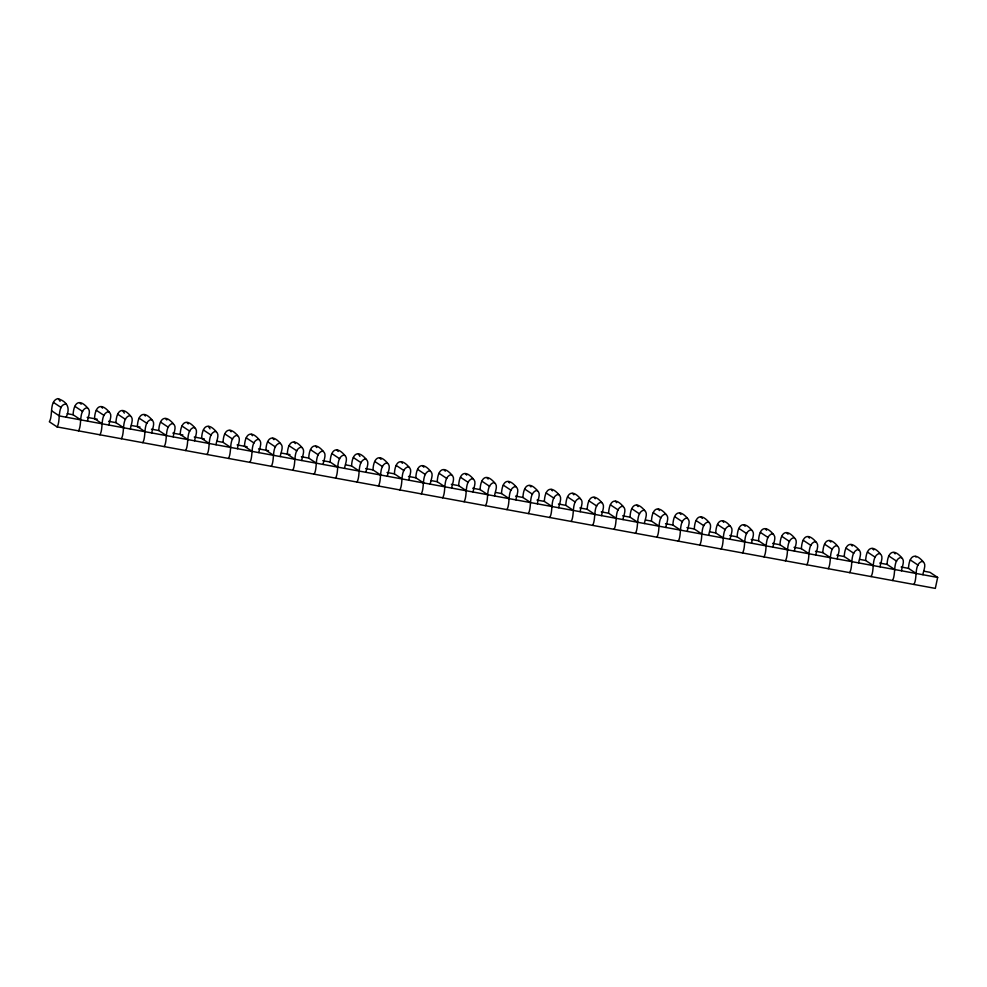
<?xml version="1.0" encoding="UTF-8"?>
<svg xmlns="http://www.w3.org/2000/svg" width="987" height="987" viewBox="0 0 987 987"><rect width="100%" height="100%" fill="white"/><g stroke="black" fill="none" stroke-linecap="round" stroke-linejoin="round"><path stroke-width="1.48" d="M66.117 417.193C70.595 408.063 67.449 401.66 57.777 398.612C49.029 401.141 53.212 415.478 49.35 421.782L57.086 426.915L935.318 588.388L937.65 577.432L929.914 572.3L924.042 571.214M57.086 426.915C60.972 421.276 56.654 404.176 66.277 404.041M78.504 430.85C82.365 424.546 78.183 410.21 86.93 407.68C91.988 410.136 87.683 417.353 87.535 421.128M99.921 434.786C103.783 428.481 99.601 414.145 108.348 411.628C113.419 414.071 109.113 421.289 108.965 425.076M121.339 438.734C125.201 432.429 121.019 418.093 129.766 415.564C134.837 418.019 130.531 425.224 130.383 429.012M142.757 442.669C146.631 436.365 142.449 422.029 151.196 419.5C156.254 421.955 151.949 429.16 151.801 432.948M164.187 446.605C168.049 440.301 163.867 425.965 172.614 423.435C177.672 425.89 173.367 433.108 173.219 436.883M185.605 450.541C189.467 444.236 185.285 429.9 194.032 427.383C199.09 429.826 194.784 437.044 194.649 440.819M207.023 454.476C210.885 448.184 206.702 433.836 215.45 431.319C220.52 433.762 216.215 440.979 216.067 444.767M228.441 458.424C232.303 452.12 228.12 437.784 236.88 435.255C241.938 437.71 237.633 444.915 237.485 448.703M249.859 462.36C253.733 456.056 249.551 441.72 258.298 439.19C263.356 441.645 259.05 448.863 258.902 452.638M271.289 466.296C275.151 459.991 270.969 445.655 279.716 443.126C284.774 445.581 280.468 452.799 280.32 456.574M292.707 470.231C296.569 463.927 292.386 449.591 301.134 447.074C306.204 449.517 301.899 456.734 301.751 460.522M314.125 474.167C317.987 467.875 313.804 453.526 322.552 451.01C327.622 453.452 323.317 460.67 323.168 464.458M335.543 478.115C339.417 471.811 335.235 457.474 343.982 454.945C349.04 457.4 344.734 464.606 344.586 468.393M356.973 482.051C360.835 475.746 356.652 461.41 365.4 458.881C370.458 461.336 366.152 468.554 366.004 472.329M378.391 485.986C382.253 479.682 378.07 465.346 386.818 462.829C391.876 465.272 387.57 472.489 387.422 476.265M399.809 489.922C403.671 483.63 399.488 469.281 408.236 466.765C413.306 469.207 409 476.425 408.852 480.213M421.227 493.87C425.089 487.566 420.906 473.229 429.653 470.7C434.724 473.155 430.418 480.361 430.27 484.148M442.645 497.806C446.519 491.501 442.336 477.165 451.084 474.636C456.142 477.091 451.836 484.309 451.688 488.084M464.075 501.741C467.937 495.437 463.754 481.101 472.502 478.572C477.56 481.027 473.254 488.244 473.106 492.019M485.493 505.677C489.355 499.373 485.172 485.036 493.919 482.52C498.978 484.962 494.672 492.18 494.536 495.967M506.911 509.613C510.772 503.321 506.59 488.972 515.337 486.455C520.408 488.898 516.102 496.116 515.954 499.903M528.329 513.561C532.19 507.256 528.008 492.92 536.755 490.391C541.826 492.846 537.52 500.051 537.372 503.839M549.747 517.496C553.621 511.192 549.438 496.856 558.186 494.327C563.244 496.782 558.938 503.999 558.79 507.774M571.177 521.432C575.039 515.128 570.856 500.791 579.603 498.262C584.662 500.717 580.356 507.935 580.208 511.71M592.595 525.368C596.456 519.076 592.274 504.727 601.021 502.21C606.08 504.653 601.786 511.871 601.638 515.658M614.013 529.316C617.874 523.011 613.692 508.675 622.439 506.146C627.51 508.601 623.204 515.806 623.056 519.594M635.431 533.251C639.292 526.947 635.122 512.611 643.869 510.082C648.928 512.537 644.622 519.742 644.474 523.529M656.861 537.187C660.722 530.883 656.54 516.546 665.287 514.017C670.346 516.472 666.04 523.69 665.892 527.465M678.279 541.123C682.14 534.818 677.958 520.482 686.705 517.965C691.764 520.408 687.458 527.626 687.31 531.401M699.697 545.058C703.558 538.766 699.376 524.418 708.123 521.901C713.194 524.344 708.888 531.561 708.74 535.349M721.115 549.006C724.976 542.702 720.794 528.366 729.541 525.837C734.612 528.292 730.306 535.497 730.158 539.284M742.532 552.942C746.406 546.638 742.224 532.301 750.971 529.772C756.03 532.227 751.724 539.445 751.576 543.22M763.963 556.878C767.824 550.573 763.642 536.237 772.389 533.708C777.448 536.163 773.142 543.381 772.994 547.156M785.381 560.813C789.242 554.521 785.06 540.173 793.807 537.656C798.865 540.099 794.56 547.316 794.424 551.104M806.798 564.761C810.66 558.457 806.478 544.121 815.225 541.592C820.296 544.047 815.99 551.252 815.842 555.039M828.216 568.697C832.078 562.393 827.896 548.056 836.643 545.527C841.714 547.982 837.408 555.188 837.26 558.975M849.634 572.633C853.508 566.328 849.326 551.992 858.073 549.463C863.131 551.918 858.826 559.135 858.678 562.911M871.065 576.568C874.926 570.264 870.744 555.928 879.491 553.411C884.549 555.854 880.244 563.071 880.096 566.846M892.482 580.504C896.344 574.212 892.162 559.863 900.909 557.347C905.967 559.789 901.674 567.007 901.526 570.794M913.9 584.452C917.762 578.148 913.58 563.811 922.327 561.282C927.398 563.737 923.092 570.942 922.944 574.73M80.823 419.894L73.1 414.762C73.606 404.028 78.442 397.354 87.695 407.976M109.113 411.912C99.86 401.302 95.023 407.964 94.518 418.698L102.253 423.842M123.671 427.778L115.935 422.646C116.441 411.9 121.278 405.238 130.531 415.86M151.961 419.796C142.696 409.173 137.859 415.848 137.366 426.581L145.089 431.714M166.507 435.649L158.784 430.517C159.289 419.783 164.113 413.109 173.379 423.731M194.797 427.667C185.544 417.045 180.707 423.719 180.202 434.453L187.937 439.585M216.215 431.603C206.962 420.993 202.125 427.655 201.619 438.401L209.355 443.533M230.773 447.469L223.037 442.336C223.543 431.59 228.379 424.928 237.633 435.551M259.063 439.486C249.797 428.864 244.973 435.538 244.468 446.272L252.191 451.404M280.481 443.422C271.215 432.799 266.391 439.474 265.885 450.208L273.609 455.34M301.899 447.358C292.645 436.747 287.809 443.41 287.303 454.143L295.039 459.288M316.457 463.224L308.721 458.091C309.227 447.345 314.063 440.683 323.317 451.306M337.875 467.159L330.139 462.027C330.645 451.293 335.481 444.619 344.734 455.241M359.293 471.095L351.569 465.963C352.075 455.229 356.899 448.554 366.165 459.177M380.711 475.031L372.987 469.898C373.493 459.165 378.329 452.49 387.583 463.113M402.141 478.979L394.405 473.846C394.911 463.1 399.747 456.438 409 467.048M423.559 482.914L415.823 477.782C416.329 467.036 421.165 460.374 430.418 470.996M444.977 486.85L437.253 481.718C437.747 470.984 442.583 464.309 451.849 474.932M466.395 490.786L458.671 485.653C459.177 474.92 464.001 468.245 473.267 478.868M487.825 494.721L480.089 489.589C480.595 478.855 485.431 472.193 494.684 482.803M509.243 498.669L501.507 493.537C502.013 482.791 506.849 476.129 516.102 486.739M530.661 502.605L522.925 497.473C523.431 486.739 528.267 480.064 537.52 490.687M552.078 506.541L544.355 501.408C544.849 490.675 549.685 484 558.95 494.623M573.496 510.476L565.773 505.344C566.279 494.61 571.103 487.936 580.368 498.558M594.927 514.424L587.191 509.292C587.697 498.546 592.533 491.884 601.786 502.494M616.344 518.36L608.609 513.228C609.115 502.482 613.951 495.819 623.204 506.442M637.762 522.296L630.027 517.163C630.533 506.43 635.369 499.755 644.622 510.378M659.18 526.231L651.457 521.099C651.963 510.365 656.787 503.691 666.052 514.313M680.598 530.167L672.875 525.035C673.381 514.301 678.205 507.626 687.47 518.249M702.028 534.115L694.293 528.983C694.799 518.237 699.635 511.574 708.888 522.185M723.446 538.051L715.711 532.918C716.217 522.185 721.053 515.51 730.306 526.133M744.864 541.986L737.141 536.854C737.634 526.12 742.471 519.446 751.736 530.068M766.282 545.922L758.559 540.79C759.065 530.056 763.889 523.381 773.154 534.004M787.712 549.87L779.977 544.738C780.483 533.992 785.319 527.329 794.572 537.94M809.13 553.806L801.395 548.673C801.9 537.927 806.737 531.265 815.99 541.888M830.548 557.741L822.813 552.609C823.318 541.875 828.155 535.201 837.408 545.823M851.966 561.677L844.243 556.545C844.736 545.811 849.573 539.136 858.838 549.759M873.384 565.613L865.661 560.48C866.167 549.747 870.99 543.072 880.256 553.695M894.814 569.561L887.079 564.428C887.584 553.682 892.421 547.02 901.674 557.63M916.232 573.496L908.496 568.364C909.002 557.63 913.839 550.956 923.092 561.578M67.215 413.689L73.1 414.762M87.164 417.353L97.207 419.204M108.582 421.289L115.935 422.646M131.481 425.496L140.043 427.075M151.43 429.172L158.784 430.517M172.848 433.108L182.891 434.946M194.266 437.044L204.309 438.894M217.165 441.251L223.037 442.336M237.114 444.915L247.145 446.766M258.532 448.863L268.563 450.701M281.418 453.07L289.993 454.637M301.368 456.734L308.721 458.091M322.786 460.67L330.139 462.027M345.684 464.877L351.569 465.963M365.634 468.554L372.987 469.898M387.052 472.489L394.405 473.846M408.47 476.425L415.823 477.782M431.368 480.632L437.253 481.718M451.318 484.309L458.671 485.653M472.736 488.244L480.089 489.589M495.622 492.451L501.507 493.537M515.572 496.116L522.925 497.473M537.002 500.064L544.355 501.408M558.42 503.999L565.773 505.344M579.838 507.935L587.191 509.292M601.256 511.871L608.609 513.228M622.674 515.806L630.027 517.163M645.572 520.026L651.457 521.099M665.522 523.69L672.875 525.035M686.94 527.626L694.293 528.983M709.826 531.833L715.711 532.918M729.775 535.497L737.141 536.854M751.206 539.445L758.559 540.79M772.624 543.381L779.977 544.738M794.041 547.316L801.395 548.673M815.459 551.252L822.813 552.609M836.877 555.2L844.243 556.545M859.776 559.407L865.661 560.48M879.725 563.071L887.079 564.428M901.143 567.007L908.496 568.364M937.65 577.432L59.405 415.959L51.682 410.826M910.322 559.974L918.046 565.107M888.905 556.039L896.628 561.171M867.474 552.091L875.21 557.223M846.056 548.155L853.792 553.288M824.638 544.219L832.362 549.352M803.221 540.284L810.944 545.416M781.803 536.336L789.526 541.468M760.372 532.4L768.108 537.533M738.955 528.464L746.69 533.597M717.537 524.529L725.26 529.661M696.119 520.593L703.842 525.726M674.689 516.645L682.424 521.778M653.271 512.709L661.006 517.842M631.853 508.774L639.588 513.906M610.435 504.838L618.158 509.971M589.017 500.89L596.74 506.023M567.587 496.954L575.322 502.087M546.169 493.019L553.904 498.151M524.751 489.083L532.486 494.216M503.333 485.148L511.056 490.28M481.915 481.2L489.638 486.332M460.485 477.264L468.22 482.396M439.067 473.328L446.803 478.461M417.649 469.393L425.372 474.525M396.231 465.445L403.954 470.589M374.801 461.509L382.537 466.641M353.383 457.573L361.119 462.706M331.965 453.638L339.701 458.77M310.547 449.702L318.27 454.834M289.129 445.754L296.853 450.886M267.699 441.818L275.435 446.951M246.281 437.883L254.017 443.015M224.863 433.947L232.599 439.079M203.445 430.011L211.169 435.144M182.027 426.063L189.751 431.196M160.597 422.128L168.333 427.26M139.179 418.192L146.915 423.324M117.761 414.256L125.485 419.389M96.344 410.308L104.067 415.441M74.913 406.373L82.649 411.505M53.495 402.437L61.231 407.569M915.368 556.446L916.022 557.013M893.938 552.498L895.123 553.88M872.52 548.562L873.705 549.944M851.102 544.627L852.274 546.008M829.685 540.691L830.857 542.06M808.267 536.755L809.439 538.125M786.836 532.807L788.021 534.189M765.418 528.872L766.603 530.253M744.001 524.936L745.173 526.305M722.583 521L723.755 522.37M701.165 517.052L702.337 518.434M679.735 513.117L680.919 514.498M658.317 509.181L659.489 510.563M636.899 505.245L638.071 506.615M615.481 501.31L616.653 502.679M594.063 497.362L595.235 498.743M572.633 493.426L573.817 494.808M551.215 489.49L552.387 490.872M529.797 485.555L530.969 486.924M508.379 481.607L509.551 482.988M486.949 477.671L488.133 479.053M465.531 473.735L466.715 475.117M444.113 469.8L445.285 471.169M422.695 465.864L423.867 467.233M401.277 461.916L402.449 463.298M379.847 457.98L381.031 459.362M358.429 454.045L359.947 456.426M337.011 450.109L338.183 451.478M315.593 446.161L316.765 447.543M294.175 442.225L295.347 443.607M272.745 438.29L273.93 439.671M251.327 434.354L252.499 435.723M229.909 430.418L231.081 431.788M208.491 426.47L210.009 428.864M187.061 422.535L188.246 423.916M165.643 418.599L166.828 419.981M144.225 414.663L145.397 416.033M122.807 410.715L124.325 413.109M101.39 406.78L102.562 408.162M79.959 402.844L81.144 404.226M58.541 398.908L60.059 401.29"/></g></svg>
